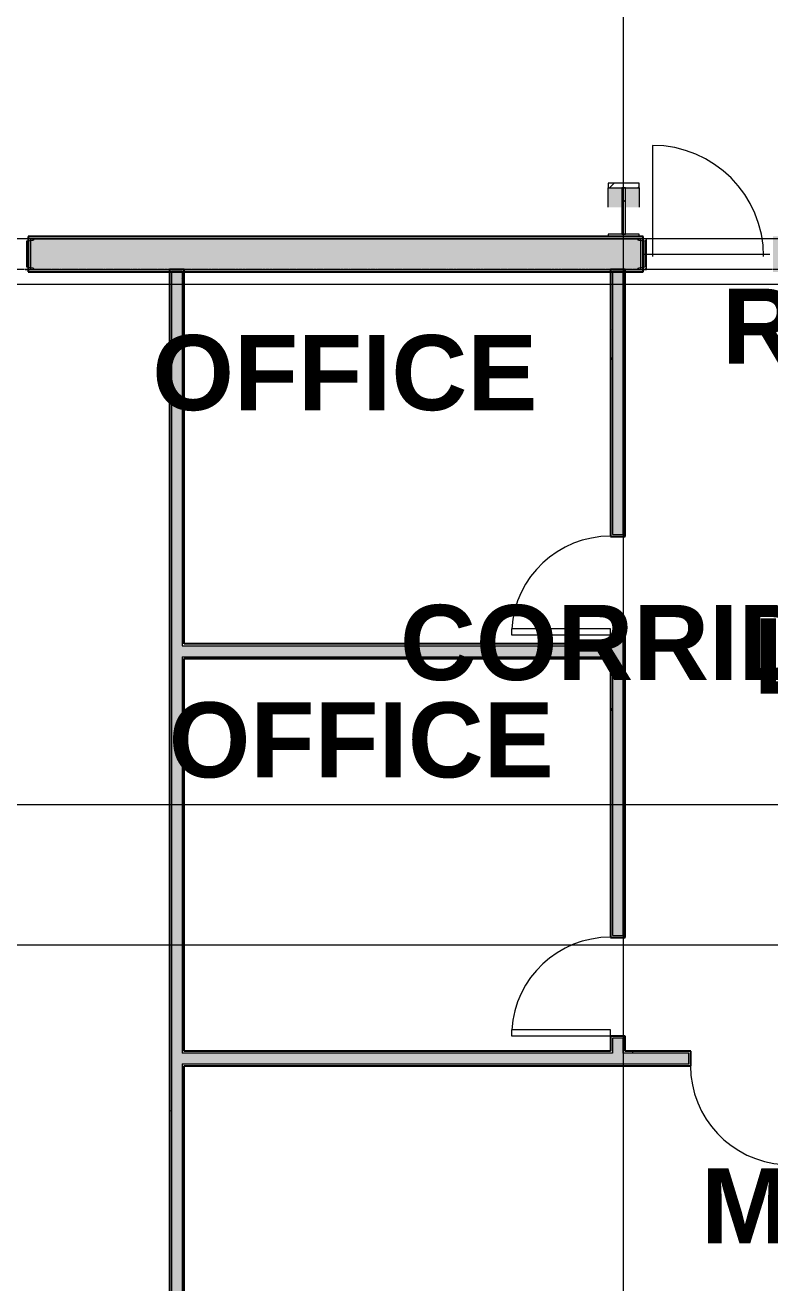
# Model space of a CAD drawing. Header units: inches. Extents: x 25369 to 33161, y -23509 to -20274.
# Drawn here: x 30847.6 to 31088.9, y -22698 to -22290.3 of the extents above; entities that cross this region are included whole.
import ezdxf

# ---------------------------------------------------------------- set-up
doc = ezdxf.new("R2010")
doc.units = ezdxf.units.IN
doc.header["$MEASUREMENT"] = 0
doc.linetypes.add('Dash 1_16_', pattern=[0.125, 0.0625, -0.0625])
doc.linetypes.add('Grid Line 1_2_', pattern=[0.875, 0.5, -0.125, 0.125, -0.125])
for name, color, linetype, lineweight in [('A-AREA', 32, 'Continuous', 9), ('A-DETL', 90, 'Continuous', 9), ('A-DOOR', 31, 'Continuous', 9), ('A-WALL', 113, 'Continuous', 9), ('A-WALL-PATT', 111, 'Continuous', 25), ('G-ANNO-SYMB', 111, 'Continuous', 9), ('I-WALL', 2, 'Continuous', 9), ('M-AREA-IDEN', 171, 'Continuous', 9), ('S-BEAM', 12, 'Continuous', 9), ('S-COLS', 52, 'Continuous', 9), ('S-GRID', 1, 'Continuous', 9)]:
    doc.layers.add(name, color=color, linetype=linetype, lineweight=lineweight)
doc.styles.add('Arial_B', font='arialbd.ttf', dxfattribs={"height": 24.354149})
pattern_1 = [(0, (5929.126, 0), (61.44, 15.36), [2.534, -43.546, 2.534, -43.546, -245.76]), (0, (5929.126, 0), (61.44, 15.36), [-92.16, 2.534, -89.626, 2.534, -43.546, -107.52]), (0, (5929.126, 0), (61.44, 15.36), [-230.4, 2.534, -28.186, 2.534, -74.266]), (120, (5952.166, 7.68), (-44.02215, 45.528601), [2.534, -43.546, 2.534, -43.546, -245.76]), (120, (5952.166, 7.68), (-44.02215, 45.528601), [-92.16, 2.534, -89.626, 2.534, -43.546, -107.52]), (120, (5952.166, 7.68), (-44.02215, 45.528601), [-230.4, 2.534, -28.186, 2.534, -74.266]), (240, (5959.846, 38.4), (-17.41785, -60.888601), [2.534, -43.546, 2.534, -43.546, -245.76]), (240, (5959.846, 38.4), (-17.41785, -60.888601), [-92.16, 2.534, -89.626, 2.534, -43.546, -107.52]), (240, (5959.846, 38.4), (-17.41785, -60.888601), [-230.4, 2.534, -28.186, 2.534, -74.266])]
pattern_2 = [(225, (31041.517, -22360.053), (19.00703, -19.00703), []), (225, (31041.517, -22388.853), (19.00703, -19.00703), [])]
pattern_3 = [(45, (5929.126, 0), (-19.00703, 19.00703), []), (45, (5929.126, 28.8), (-19.00703, 19.00703), [])]

# ---------------------------------------------------------------- blocks, each defined once
blk = doc.blocks.new('Struct_Xcel_Sports Complex_rvt-2-Overall Floor Plan')
at = {"layer": 'A-DETL', "linetype": 'Dash 1_16_'}
for p, q in [((25159.77, -22359.55), (25119.77, -22359.55)), ((25159.77, -22369.55), (25119.77, -22369.55))]:
    blk.add_line(p, q, dxfattribs=at)
blk = doc.blocks.new('Single-Flush - 32_ x 84_-1272610-Overall Floor Plan')
at = {"layer": 'A-DOOR', "lineweight": 13}
for p, q in [((14, -2.37), (14, -34.38)), ((16, -2.37), (14, -2.37)), ((16, -2.37), (16, -34.38)), ((16, -34.38), (14, -34.38))]:
    blk.add_line(p, q, dxfattribs=at)
at = {"layer": 'A-DOOR'}
blk.add_arc((16, -2.37), 32.07, 180, 266.4241, dxfattribs=at)
blk = doc.blocks.new('Single-Flush - 32_ x 84_-460923-Overall Floor Plan')
at = {"layer": 'A-DOOR', "lineweight": 13}
for p, q in [((14, -2.37), (14, -34.38)), ((16, -2.37), (14, -2.37)), ((16, -2.37), (16, -34.38)), ((16, -34.38), (14, -34.38))]:
    blk.add_line(p, q, dxfattribs=at)
at = {"layer": 'A-DOOR'}
blk.add_arc((16, -2.37), 32.07, 180, 266.4241, dxfattribs=at)
blk = doc.blocks.new('columns and girder2 - one-V28-Overall Floor Plan')
at = {"layer": 'S-BEAM'}
h = blk.add_hatch(dxfattribs=at)
h.set_pattern_fill('FP_25', color=256, style=0, pattern_type=2)
h.set_pattern_definition(pattern_2)
h.paths.add_polyline_path([(0, -1.25), (-5, -1.25), (-5, -2), (5, -2), (5, -1.25)], flags=0)
h.paths.add_polyline_path([(5, -17.03), (-5, -17.03), (-5, -18.55), (5, -18.55)], flags=0)
h.paths.add_polyline_path([(-5, -1204.89), (-5, -1206.4), (5, -1206.4), (5, -1204.89)], flags=0)
h.paths.add_polyline_path([(5, -1224.25), (-5, -1224.25), (-5, -1225), (5, -1225)], flags=0)
h = blk.add_hatch(dxfattribs=at)
h.set_pattern_fill('FP_25', color=256, style=0, pattern_type=2)
h.set_pattern_definition(pattern_2)
h.paths.add_polyline_path([(-0.63, -2), (-0.63, -17.03), (0.62, -17.03), (0.62, -2)], flags=0)
h.paths.add_polyline_path([(-0.63, -1206.4), (-0.63, -1224.25), (0.62, -1224.25), (0.62, -1206.4)], flags=0)
h = blk.add_hatch(color=256, dxfattribs=at)
h.paths.add_polyline_path([(5, -10.69), (0.62, -10.69), (0.62, -17.03), (5, -17.03)], flags=0)
h.paths.add_polyline_path([(-5, -10.69), (-5, -17.03), (-0.63, -17.03), (-0.63, -10.69)], flags=0)
at = {"layer": 'S-BEAM', "lineweight": 15}
for p, q in [((-5, -1.24), (-5, -2)), ((-5, -2), (5, -2)), ((0.62, -2), (-0.63, -2)), ((-0.63, -2), (-0.63, -17.03)), ((0.62, -17.03), (0.62, -2)), ((5, -2), (5, -1.25)), ((5, -17.03), (-5, -17.03)), ((-5, -17.03), (-5, -18.55)), ((-5, -18.55), (5, -18.55)), ((-0.63, -17.03), (0.62, -17.03)), ((5, -18.55), (5, -17.03))]:
    blk.add_line(p, q, dxfattribs=at)
at = {"layer": 'S-BEAM'}
for p, q in [((-5, -17.03), (-5, -10.69)), ((5, -10.69), (5, -17.03))]:
    blk.add_line(p, q, dxfattribs=at)
blk = doc.blocks.new('Door_Single_Storefront - one-1371408-Overall Floor Plan')
at = {"layer": 'A-DOOR'}
blk.add_line((-18, 36), (-18, 0), dxfattribs=at)
blk.add_arc((-18, 0), 36, 360, 90, dxfattribs=at)

msp = doc.modelspace()

# ---------------------------------------------------------------- hatches: boundary and pattern name
at = {"layer": 'A-WALL-PATT', "lineweight": 9}
h = msp.add_hatch(dxfattribs=at)
h.set_pattern_fill('FP_16', color=256, style=0, pattern_type=2)
h.set_pattern_definition([(161.57, (5930.086, 0.96), (-7.6802237, -0.0009796), [0, -54.643, 6.067, 0]), (18.43, (5928.166, 0.96), (-7.6802237, 0.0009796), [0, -54.643, 6.067, 0]), (108.43, (5930.086, 0.96), (3.8382953, -19.20136532), [18.211, -42.499]), (71.57, (5928.166, 0.96), (3.8382953, 19.20136532), [18.211, -42.499])])
h.paths.add_polyline_path([(31667.89, -22369.55), (31667.89, -22359.55), (31492.64, -22359.55), (31492.64, -22369.55), (31661.43, -22369.55)], flags=0)
h.paths.add_polyline_path([(31410.64, -22369.55), (31410.64, -22359.55), (31090.64, -22359.55), (31090.64, -22369.55), (31310.5, -22369.55)], flags=0)
h.paths.add_polyline_path([(31047.14, -22369.55), (31047.14, -22359.55), (30849.39, -22359.55), (30849.39, -22369.55), (31029.76, -22369.55)], flags=0)
h.paths.add_polyline_path([(30771.27, -22369.55), (30771.27, -22359.55), (30559.89, -22359.55), (30559.89, -22369.55), (30749.02, -22369.55)], flags=0)
h.paths.add_polyline_path([(28727.77, -22369.55), (28727.77, -22359.55), (28710.52, -22359.55), (28710.52, -22369.55), (28713.64, -22369.55)], flags=0)
h = msp.add_hatch(dxfattribs=at)
h.set_pattern_fill('FP_15', color=256, style=0, pattern_type=2)
h.set_pattern_definition(pattern_1)
h.paths.add_polyline_path([(30895.02, -22787.3), (30895.02, -22370.18), (30898.52, -22370.18), (30898.52, -22369.55), (30894.39, -22369.55), (30894.39, -22787.3)], flags=0)
h = msp.add_hatch(dxfattribs=at)
h.set_pattern_fill('FP_15', color=256, style=0, pattern_type=2)
h.set_pattern_definition(pattern_1)
h.paths.add_polyline_path([(30898.52, -22787.3), (30899.14, -22787.3), (30899.14, -22627.05), (30898.52, -22627.05), (30898.52, -22786.55)], flags=0)
h.paths.add_polyline_path([(30898.52, -22623.55), (30899.14, -22623.55), (30899.14, -22495.05), (30898.52, -22495.05), (30898.52, -22569.2)], flags=0)
h.paths.add_polyline_path([(30899.14, -22491.55), (30899.14, -22369.55), (30898.52, -22369.55), (30898.52, -22491.55)], flags=0)
h = msp.add_hatch(dxfattribs=at)
h.set_pattern_fill('FP_15', color=256, style=0, pattern_type=2)
h.set_pattern_definition(pattern_1)
h.paths.add_polyline_path([(31037.27, -22622.93), (31037.89, -22622.93), (31037.89, -22618.68), (31039.64, -22618.68), (31039.64, -22618.05), (31037.27, -22618.05)], flags=0)
h.paths.add_polyline_path([(31039.64, -22586.05), (31039.64, -22585.43), (31037.89, -22585.43), (31037.89, -22495.05), (31037.27, -22495.05), (31037.27, -22586.05)], flags=0)
h.paths.add_polyline_path([(31037.27, -22491.55), (31037.89, -22491.55), (31037.89, -22488.68), (31039.64, -22488.68), (31039.64, -22488.05), (31037.27, -22488.05), (31037.27, -22490.93)], flags=0)
h.paths.add_polyline_path([(31039.64, -22456.05), (31039.64, -22455.43), (31037.89, -22455.43), (31037.89, -22369.55), (31037.27, -22369.55), (31037.27, -22456.05)], flags=0)
h = msp.add_hatch(dxfattribs=at)
h.set_pattern_fill('FP_15', color=256, style=0, pattern_type=2)
h.set_pattern_definition(pattern_1)
h.paths.add_polyline_path([(30899.14, -22491.55), (31037.27, -22491.55), (31037.27, -22490.93), (30899.14, -22490.93)], flags=0)
h = msp.add_hatch(dxfattribs=at)
h.set_pattern_fill('FP_15', color=256, style=0, pattern_type=2)
h.set_pattern_definition(pattern_1)
h.paths.add_polyline_path([(31037.27, -22495.68), (31037.27, -22495.05), (30899.14, -22495.05), (30899.14, -22495.68), (31029.76, -22495.68)], flags=0)
h = msp.add_hatch(dxfattribs=at)
h.set_pattern_fill('FP_15', color=256, style=0, pattern_type=2)
h.set_pattern_definition(pattern_1)
h.paths.add_polyline_path([(31095.27, -22625.3), (31095.89, -22625.3), (31095.89, -22623.55), (31098.89, -22623.55), (31098.89, -22622.93), (31095.27, -22622.93)], flags=0)
h.paths.add_polyline_path([(31062.64, -22625.3), (31063.27, -22625.3), (31063.27, -22622.93), (31041.39, -22622.93), (31041.39, -22623.55), (31062.64, -22623.55)], flags=0)
h.paths.add_polyline_path([(30899.14, -22623.55), (31037.89, -22623.55), (31037.89, -22622.93), (30899.14, -22622.93)], flags=0)
at = {"layer": 'I-WALL'}
h = msp.add_hatch(color=256, dxfattribs=at)
h.paths.add_polyline_path([(31667.89, -22369.55), (31668.64, -22369.55), (31668.64, -22358.8), (31491.89, -22358.8), (31491.89, -22369.55), (31492.64, -22369.55), (31492.64, -22359.55), (31667.89, -22359.55)], flags=0)
h.paths.add_polyline_path([(31410.64, -22369.55), (31411.39, -22369.55), (31411.39, -22358.8), (31089.89, -22358.8), (31089.89, -22369.55), (31090.64, -22369.55), (31090.64, -22359.55), (31410.64, -22359.55)], flags=0)
h.paths.add_polyline_path([(31047.89, -22369.55), (31047.89, -22358.8), (30848.64, -22358.8), (30848.64, -22369.55), (30849.39, -22369.55), (30849.39, -22359.55), (31047.14, -22359.55), (31047.14, -22369.55)], flags=0)
h.paths.add_polyline_path([(30772.02, -22369.55), (30772.02, -22358.8), (30559.14, -22358.8), (30559.14, -22369.55), (30559.89, -22369.55), (30559.89, -22359.55), (30771.27, -22359.55), (30771.27, -22369.55)], flags=0)
h.paths.add_polyline_path([(28727.77, -22369.55), (28728.52, -22369.55), (28728.52, -22358.8), (28720.52, -22358.8), (28720.52, -22359.55), (28727.77, -22359.55)], flags=0)
at = {"layer": 'I-WALL', "lineweight": 5}
h = msp.add_hatch(color=256, dxfattribs=at)
h.paths.add_polyline_path([(31668.64, -22370.3), (31668.64, -22369.55), (31491.89, -22369.55), (31491.89, -22370.3), (31661.43, -22370.3)], flags=0)
h.paths.add_polyline_path([(31411.39, -22370.3), (31411.39, -22369.55), (31236.89, -22369.55), (31236.89, -22370.3), (31310.5, -22370.3)], flags=0)
h.paths.add_polyline_path([(31232.14, -22370.3), (31232.14, -22369.55), (31089.89, -22369.55), (31089.89, -22370.3), (31170.13, -22370.3)], flags=0)
h.paths.add_polyline_path([(31047.89, -22370.3), (31047.89, -22369.55), (30848.64, -22369.55), (30848.64, -22370.3), (31029.76, -22370.3)], flags=0)
h.paths.add_polyline_path([(30772.02, -22370.3), (30772.02, -22369.55), (30559.14, -22369.55), (30559.14, -22370.3), (30749.02, -22370.3)], flags=0)
h.paths.add_polyline_path([(28728.52, -22370.3), (28728.52, -22369.55), (28710.52, -22369.55), (28710.52, -22370.3), (28713.64, -22370.3)], flags=0)
for points in [[(30898.52, -22787.3), (30898.52, -22370.18), (30895.02, -22370.18), (30895.02, -22787.3)], [(31037.27, -22495.05), (31037.89, -22495.05), (31037.89, -22491.55), (30898.52, -22491.55), (30898.52, -22495.05), (31029.76, -22495.05)]]:
    msp.add_hatch(color=256, dxfattribs=at).paths.add_polyline_path(points, flags=0)
h = msp.add_hatch(color=256, dxfattribs=at)
h.paths.add_polyline_path([(31041.39, -22623.55), (31041.39, -22618.68), (31037.89, -22618.68), (31037.89, -22623.55)], flags=0)
h.paths.add_polyline_path([(31041.39, -22585.43), (31041.39, -22488.68), (31037.89, -22488.68), (31037.89, -22585.43), (31039.64, -22585.43)], flags=0)
h.paths.add_polyline_path([(31041.39, -22455.43), (31041.39, -22370.18), (31037.89, -22370.18), (31037.89, -22455.43), (31039.64, -22455.43)], flags=0)
h = msp.add_hatch(color=256, dxfattribs=at)
h.paths.add_polyline_path([(30898.52, -22627.05), (31062.64, -22627.05), (31062.64, -22623.55), (30898.52, -22623.55)], flags=0)
h.paths.add_polyline_path([(31098.89, -22627.05), (31099.52, -22627.05), (31099.52, -22623.55), (31095.89, -22623.55), (31095.89, -22627.05)], flags=0)
at = {"layer": 'S-COLS'}
h = msp.add_hatch(dxfattribs=at)
h.set_pattern_fill('FP_13', color=256, style=0, pattern_type=2)
h.set_pattern_definition(pattern_3)
h.paths.add_polyline_path([(30850.53, -22369.55), (30850.4, -22369.24), (30850.1, -22369.12), (30848.17, -22368.81), (30848.17, -22360.29), (30850.4, -22359.86), (30850.53, -22359.55), (30847.64, -22359.55), (30847.64, -22369.55)], flags=0)
h = msp.add_hatch(dxfattribs=at)
h.set_pattern_fill('FP_13', color=256, style=0, pattern_type=2)
h.set_pattern_definition(pattern_3)
h.paths.add_polyline_path([(31048.89, -22369.55), (31048.89, -22359.55), (31046, -22359.55), (31046.13, -22359.86), (31046.44, -22359.99), (31048.37, -22360.29), (31048.37, -22368.81), (31046.13, -22369.24), (31046, -22369.55)], flags=0)

# ---------------------------------------------------------------- linework, layer by layer
at = {"layer": 'A-AREA'}
for p, q in [((31047.89, -22364.55), (31048.37, -22364.55)), ((31048.89, -22364.55), (31088.89, -22364.55))]:
    msp.add_line(p, q, dxfattribs=at)
at = {"layer": 'A-WALL'}
for p, q in [((30849.39, -22359.55), (30849.39, -22369.55)), ((30849.39, -22359.55), (31047.14, -22359.55)), ((31047.14, -22369.55), (31047.14, -22359.55)), ((30849.39, -22369.55), (31047.14, -22369.55)), ((30898.52, -22370.18), (30895.02, -22370.18)), ((30895.02, -22370.18), (30895.02, -22787.3)), ((30898.52, -22370.18), (30898.52, -22491.55)), ((31041.39, -22370.18), (31037.89, -22370.18)), ((31037.89, -22370.18), (31037.89, -22455.43)), ((31041.39, -22455.43), (31041.39, -22370.18)), ((31037.89, -22455.43), (31041.39, -22455.43)), ((31037.89, -22488.68), (31037.89, -22491.55)), ((31041.39, -22488.68), (31037.89, -22488.68)), ((31041.39, -22585.43), (31041.39, -22488.68)), ((30898.52, -22491.55), (31037.89, -22491.55)), ((30898.52, -22495.05), (30898.52, -22623.55)), ((30898.52, -22495.05), (31037.89, -22495.05)), ((31037.89, -22495.05), (31037.89, -22585.43)), ((31037.89, -22585.43), (31041.39, -22585.43)), ((31037.89, -22618.68), (31037.89, -22623.55)), ((31041.39, -22618.68), (31037.89, -22618.68)), ((31041.39, -22623.55), (31041.39, -22618.68)), ((31037.89, -22623.55), (30898.52, -22623.55)), ((31062.64, -22623.55), (31041.39, -22623.55)), ((31062.64, -22627.05), (31062.64, -22623.55)), ((30898.52, -22627.05), (30898.52, -22787.3)), ((30898.52, -22627.05), (31062.64, -22627.05))]:
    msp.add_line(p, q, dxfattribs=at)
at = {"layer": 'G-ANNO-SYMB'}
for p, q in [((32512.73, -22374.36), (27926.42, -22374.36)), ((32512.73, -22588.63), (27922.79, -22588.63))]:
    msp.add_line(p, q, dxfattribs=at)
at = {"layer": 'I-WALL', "lineweight": 25}
for p, q in [((31047.89, -22358.8), (30848.64, -22358.8)), ((30848.64, -22358.8), (30848.64, -22370.3)), ((31047.89, -22370.3), (31047.89, -22358.8)), ((30848.64, -22370.3), (31047.89, -22370.3)), ((30899.14, -22369.55), (30894.39, -22369.55)), ((30894.39, -22369.55), (30894.39, -22786.55)), ((30899.14, -22490.93), (30899.14, -22369.55)), ((31042.02, -22369.55), (31037.27, -22369.55)), ((31037.27, -22369.55), (31037.27, -22456.05)), ((31042.02, -22456.05), (31042.02, -22369.55)), ((31037.27, -22456.05), (31042.02, -22456.05)), ((31042.02, -22488.05), (31037.27, -22488.05)), ((31037.27, -22488.05), (31037.27, -22490.93)), ((31042.02, -22586.05), (31042.02, -22488.05)), ((31037.27, -22490.93), (30899.14, -22490.93)), ((30899.14, -22622.93), (30899.14, -22495.68)), ((30899.14, -22495.68), (31037.27, -22495.68)), ((31037.27, -22495.68), (31037.27, -22586.05)), ((31037.27, -22586.05), (31042.02, -22586.05)), ((31042.02, -22618.05), (31037.27, -22618.05)), ((31037.27, -22618.05), (31037.27, -22622.93)), ((31042.02, -22622.93), (31042.02, -22618.05)), ((31037.27, -22622.93), (30899.14, -22622.93)), ((31063.27, -22622.93), (31042.02, -22622.93)), ((31063.27, -22627.68), (31063.27, -22622.93)), ((30899.14, -22786.55), (30899.14, -22627.68)), ((30899.14, -22627.68), (31063.27, -22627.68))]:
    msp.add_line(p, q, dxfattribs=at)
at = {"layer": 'S-COLS', "lineweight": 15}
for p, q in [((30850.53, -22359.55), (30847.64, -22359.55)), ((30848.17, -22360.29), (30850.1, -22359.99)), ((31048.89, -22359.55), (31046, -22359.55)), ((31046.44, -22359.99), (31048.37, -22360.29)), ((31048.89, -22369.55), (31048.89, -22359.55)), ((30848.17, -22368.81), (30848.17, -22360.29)), ((31048.37, -22360.29), (31048.37, -22368.81)), ((30847.64, -22369.55), (30850.53, -22369.55)), ((30850.1, -22369.12), (30848.17, -22368.81)), ((31046, -22369.55), (31048.89, -22369.55)), ((31048.37, -22368.81), (31046.44, -22369.12))]:
    msp.add_line(p, q, dxfattribs=at)
for centre, start, end in [((30850.1, -22359.55), 270, 0), ((31046.44, -22359.55), 180, 270), ((30850.1, -22369.55), 0, 90), ((31046.44, -22369.55), 90, 180)]:
    msp.add_arc(centre, 0.436, start, end, dxfattribs=at)
at = {"layer": 'S-GRID', "linetype": 'Grid Line 1_2_'}
for p, q in [((31041.52, -23095.8), (31041.52, -20550.05)), ((31041.52, -23413.24), (31041.52, -20902.43)), ((32648.19, -22359.55), (28582.64, -22359.55)), ((33026.59, -22359.55), (28666.64, -22359.55)), ((32930.59, -22369.55), (28666.64, -22369.55)), ((32356.47, -22543.05), (27400.49, -22543.05)), ((32648.19, -22543.05), (27719.33, -22543.05))]:
    msp.add_line(p, q, dxfattribs=at)

# ---------------------------------------------------------------- block references
at = {"lineweight": 5}
msp.add_blockref('Struct_Xcel_Sports Complex_rvt-2-Overall Floor Plan', (5929.13, 0), dxfattribs=at)
at = {"layer": 'A-DOOR'}
for name, p in [('Door_Single_Storefront - one-1371408-Overall Floor Plan', (31068.89, -22365.3)), ('Single-Flush - 32_ x 84_-1272610-Overall Floor Plan', (31079.27, -22625.3))]:
    msp.add_blockref(name, p, dxfattribs=at)
at = {"layer": 'A-DOOR', "rotation": 270}
for p in [(31039.64, -22472.05), (31039.64, -22602.05)]:
    msp.add_blockref('Single-Flush - 32_ x 84_-460923-Overall Floor Plan', p, dxfattribs=at)
at = {"layer": 'S-BEAM', "rotation": 180}
msp.add_blockref('columns and girder2 - one-V28-Overall Floor Plan', (31041.52, -22360.05), dxfattribs=at)

# ---------------------------------------------------------------- texts
at = {"layer": 'M-AREA-IDEN', "char_height": 24.354, "attachment_point": 2, "line_spacing_factor": 0.938532, "style": 'Arial_B'}
for s, insert, width in [('RESTROOM', (31171.63, -22375.74), 228.096), ('OFFICE', (30951.19, -22390.78), 144.864), ('CORRIDOR', (31061.67, -22478.27), 215.136), ('LAUNDRY\\PROOM', (31166.85, -22482.67), 192.096), ('OFFICE', (30956.51, -22509.84), 144.864), ('MECH. ROOM', (31179.08, -22660.91), 260.928)]:
    msp.add_mtext(s, dxfattribs=dict(at, insert=insert, width=width))

doc.saveas('drawing.dxf')
